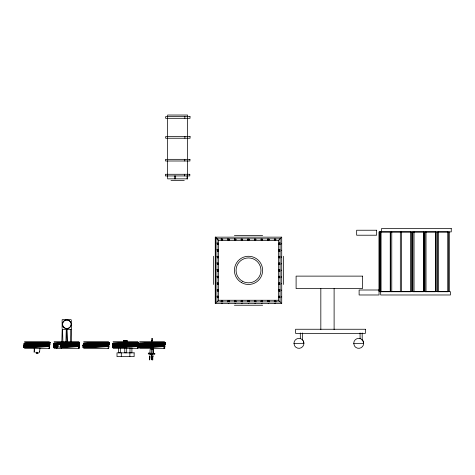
<?xml version="1.0" encoding="UTF-8"?>
<svg xmlns="http://www.w3.org/2000/svg" width="475" height="475" viewBox="0 0 475 475"><rect width="100%" height="100%" fill="white"/><g stroke="black" fill="none" stroke-linecap="round" stroke-linejoin="round"><path stroke-width="0.71" d="M61.839 341.81L62.183 329.519L62.54 329.519L62.884 341.81M65.924 341.81L66.268 329.519L67.058 329.519L67.408 341.81M66.583 333.854L66.702 329.519M70.52 341.81L70.864 329.519L71.22 329.519L71.565 341.81M153.241 353.258L154.915 353.4L151.602 353.358L151.757 347.985L153.033 347.979L152.653 347.938M152.018 339.108L152.036 338.331C153.092 339.625 151.252 339.37 151.935 341.899M149.649 359.866C150.937 353.412 148.532 355.442 149.756 359.86M153.098 349.149L153.199 353.364L149.952 353.258L150.058 349.642M150.088 354.528C149.399 353.222 153.318 353.341 152.576 354.599L150.076 354.439M151.667 355.953L151.501 359.842L151.513 355.953M152.623 359.961L152.76 356.072L152.784 359.961M153.152 349.155L153.063 353.37L152.428 353.37M34.645 348.086L34.271 352.094A11.851 0.41 -86.3 0 1 34.111 352.094L34.253 348.092M39.947 348.175L39.573 352.177A11.851 0.41 -86.3 0 1 39.413 352.177L39.383 351.215M49.151 343.413L49.946 343.188L49.845 342.422L24.932 343.134M49.121 345.022L49.721 344.405L49.115 343.936M49.121 346.679C50.403 346.507 48.86 344.672 49.727 346.281C48.533 347.51 50.593 345.628 49.115 345.592M78.69 343.193C80.026 344.179 79.64 341.341 78.618 342.647M61.251 345.604L78.992 344.981L79.278 344.268L78.577 343.971M78.583 346.643L79.319 346.061L78.577 345.634M108.514 343.366L109.25 342.784L108.508 342.35M108.46 345.022L108.918 344.405L108.454 343.936M108.46 346.679C109.066 344.512 108.989 347.771 108.454 345.592M137.667 343.193C139.003 344.179 138.623 341.341 137.596 342.647M137.394 345.034L138.296 344.547L137.554 343.971M137.56 346.643C139.407 346.702 136.776 344.767 138.249 345.865C137.524 347.486 138.795 346.097 137.792 345.592L113.175 346.418M164.231 343.193C165.567 344.179 165.181 341.341 164.16 342.647M164.124 344.981L164.861 344.405L164.118 343.971M164.124 346.643C165.965 346.702 163.335 344.767 164.813 345.865C164.089 347.486 165.359 346.097 164.356 345.592M78.713 346.679L79.343 346.138L78.654 345.61M78.654 346.667L79.325 346.281L78.814 345.592M281.717 303.596L281.705 237.15L215.312 237.162L215.3 303.596L218.631 300.253L218.631 240.487L215.312 237.167L218.619 240.51M215.3 303.572L281.717 303.572L278.397 300.253L278.397 240.487L281.717 237.162M49.145 344.132C50.57 343.247 50.017 346.613 49.548 343.971M78.737 344.132C80.168 343.247 79.61 346.613 79.147 343.971M137.714 344.132C139.145 343.247 138.587 346.613 138.124 343.971M164.279 344.132C165.751 343.324 165.009 346.091 164.136 344.66M49.263 344.043L24.053 344.814L49.513 344.043M49.341 348.323C49.655 346.037 49.982 348.139 49.341 348.323L24.486 348.347M78.856 344.043L60.877 344.559M78.268 347.938C78.844 349.214 80.049 347.13 78.654 347.267M137.833 344.043L112.652 344.814L113.466 344.803M137.637 347.267C138.658 346.94 138.362 349.778 137.792 347.249M164.398 344.043L139.193 344.814L140.03 344.803M164.196 347.267C165.223 346.94 164.926 349.778 164.356 347.249M78.779 348.341L79.337 347.795L78.814 347.249M153.33 349.196L151.721 349.19M149.952 353.258L150.367 353.228M150.581 354.243L151.299 354.534L150.824 354.386M152.125 354.285L151.121 354.344M108.454 344.992L109.202 344.791L109.001 344.043L83.404 344.767L83.956 344.773M108.728 345.064L109.268 344.517L108.745 343.971M151.519 339.079L152.172 339.114M150.248 349.072L153.188 349.202M24.385 343.193L49.845 342.422M24.267 343.277L49.946 342.522M54.114 343.152L79.319 342.35M54.002 343.193L54.542 343.164M24.189 344.767L24.89 344.803M23.78 345.129L24.201 345.117M53.728 343.93L79.545 343.188M53.812 344.048L56.941 344.043M23.803 345.551L24.231 345.533M23.993 345.764L48.818 345.034M24.118 345.824L24.955 345.812M24.261 345.853L24.807 345.83M54.067 344.791L53.651 344.814L57.232 344.773M24.053 346.477L49.513 345.699M24.474 346.447L23.934 346.554L49.614 345.8M53.372 345.129L53.8 345.117M53.348 345.272L57.101 345.147M53.354 345.414L57.142 345.426M53.402 345.551L53.823 345.533M83.647 344.203L84.194 344.221M53.586 345.764L57.374 345.705M112.961 343.193L138.415 342.422M83.25 344.814L83.671 344.791M54.067 346.447L53.532 346.554L57.232 346.429M113.026 344.203L113.454 344.221M113.163 344.233L113.573 344.221M83.19 345.764L108.716 344.909M139.525 343.193L164.979 342.422M139.656 343.152L140.083 343.164M112.907 344.761L113.329 344.773M83.386 346.429L83.956 346.435M83.671 346.447L83.25 346.477L108.591 345.628M139.585 344.203L140.018 344.221M139.727 344.233L140.137 344.221M112.694 345.824L113.513 345.782M139.472 344.761L139.893 344.773M83.19 347.421L108.591 346.643M112.783 346.429L113.466 346.465M113.05 346.447L112.628 346.477L137.964 345.628M139.258 345.824L139.947 345.83M112.712 347.486L113.394 347.516L112.836 347.516M139.347 346.429L140.03 346.465M139.608 346.447L139.193 346.477L164.653 345.699M139.127 347.421L164.534 346.643M139.276 347.486L140.089 347.474M139.395 347.516L139.947 347.492M49.721 342.35L24.522 343.152L25.086 343.152M50.012 342.647L24.195 343.383L24.611 343.395M50.053 342.784L24.13 343.508L24.552 343.526M24.516 343.781L50.053 342.926M50.017 343.063L24.112 343.793L24.534 343.811M49.501 343.205L24.136 343.93L24.575 343.942M49.946 343.188L24.213 344.048L24.653 344.06M54.53 343.134L79.183 342.315M49.727 343.36L24.344 344.143L24.753 344.155M79.438 342.422L53.883 343.277L54.298 343.288M79.539 342.522L53.77 343.383L54.209 343.395M54.126 343.496L79.61 342.647M79.646 342.784L53.728 343.508L54.144 343.526M79.646 342.926L53.687 343.793L79.61 343.063M49.614 344.143L23.958 344.892L24.373 344.909M49.685 344.268L23.839 345.004L24.278 345.016M57.612 344.019L79.444 343.288M84.128 343.134L108.781 342.315M57.255 344.126L53.918 344.143L54.352 344.155M57.701 344.084L79.325 343.36M108.918 342.35L83.6 343.193L84.016 343.211M49.721 344.405L23.75 345.272L49.721 344.547M54.595 344.221L54.067 344.203L54.477 344.221M109.042 342.422L83.487 343.277L83.903 343.288M109.143 342.522L83.368 343.383L83.808 343.395M83.731 343.496L109.214 342.647M49.685 344.684L23.786 345.414L24.201 345.426M109.25 342.784L83.303 343.508L83.748 343.526M24.302 345.652L49.614 344.808M49.519 344.909L23.904 345.663L24.427 345.776M57.517 344.642L53.806 344.767L54.488 344.803M109.25 342.926L83.285 343.793L83.731 343.811M61.103 344.642L79.111 344.043M83.754 343.912L109.214 343.063M57.166 344.88L53.532 344.892L53.966 344.909M61.067 344.749L79.212 344.143M109.143 343.188L83.357 343.93L83.772 343.942M57.125 345.004L53.461 344.998L53.877 345.016M61.043 344.874L79.278 344.268M109.042 343.288L83.434 344.048L83.849 344.06M113.507 343.134L138.16 342.315M108.923 343.36L83.517 344.143L83.95 344.155M61.032 345.016L79.319 344.405M24.599 346.418L48.812 345.61M53.782 345.396L57.113 345.289M61.038 345.159L79.319 344.547M113.169 343.366L112.771 343.383L113.187 343.395M122.485 343.152L126.813 343.009M138.516 342.522L112.842 343.277L113.394 343.211M49.394 345.628L24.207 346.429L24.89 346.465M61.061 345.295L79.283 344.684M138.587 342.647L112.682 343.508L113.121 343.526M113.08 343.639L112.652 343.651L138.623 342.784M57.202 345.545L53.503 345.663L54.019 345.776M61.097 345.414L79.212 344.808M49.685 345.925L23.839 346.661L24.278 346.679M61.144 345.509L79.111 344.909M138.629 342.926L112.688 343.793L113.103 343.811M49.721 346.061L23.78 346.792L24.219 346.803M57.469 345.735L53.734 345.824L54.548 345.812M108.71 344.043L83.155 344.892L83.57 344.909M113.133 343.912L138.587 343.063M24.177 346.916L23.774 346.928L24.195 346.946M83.463 344.987L108.811 344.143M138.522 343.188L112.735 343.93L113.151 343.942M140.072 343.134L164.724 342.315M24.183 347.059L49.721 346.21M108.882 344.268L83.06 344.998L83.481 345.016M138.421 343.288L112.812 344.048L113.228 344.06M49.685 346.346L23.786 347.071L24.201 347.088M138.302 343.36L112.919 344.143L113.329 344.155M165.08 342.522L139.407 343.277L139.953 343.211M83.374 345.254L82.971 345.272L83.392 345.283M108.918 344.405L83 345.129L83.416 345.147M139.733 343.366L139.335 343.383L139.751 343.395M149.049 343.152L153.377 343.009M49.073 346.584L23.904 347.326L24.32 347.344M49.614 346.471L23.827 347.207L24.243 347.225M54.197 346.418L57.517 346.299M61.204 346.18L78.411 345.61M83.38 345.396L108.918 344.547M165.152 342.647L139.27 343.508L139.686 343.526M49.519 346.572L23.993 347.421L24.427 347.439M57.315 346.352L53.806 346.429L54.488 346.465M60.877 346.222L78.987 345.628M108.882 344.684L82.982 345.414L83.398 345.426M139.644 343.639L139.217 343.651L165.187 342.784M61.103 346.305L79.111 345.699M57.166 346.536L53.461 346.661L53.877 346.679M61.067 346.406L79.212 345.8M108.817 344.808L83.083 345.669L83.624 345.776M113.175 344.755L134.015 344.054M165.187 342.926L139.252 343.793L139.668 343.811M53.8 346.774L57.125 346.667M61.043 346.536L79.278 345.925M165.152 343.063L139.294 343.93L139.715 343.942M57.101 346.803L53.396 346.792L53.818 346.803M61.032 346.673L79.319 346.061M108.015 345.034L83.333 345.824L84.022 345.859M138.088 344.043L112.533 344.892L112.949 344.909M139.775 344.037L165.086 343.188M53.77 346.916L53.372 346.928L53.788 346.946M138.189 344.143L112.438 344.998L112.854 345.016M164.985 343.288L139.377 344.048L139.792 344.06M53.782 347.059L57.113 346.946M61.038 346.815L79.319 346.21M138.261 344.268L112.349 345.129L138.296 344.405M164.867 343.36L139.478 344.143L139.893 344.155M57.142 347.082L53.378 347.071L53.8 347.088M61.061 346.952L79.283 346.346M57.202 347.201L53.426 347.207L53.841 347.225M61.097 347.071L79.212 346.471M57.279 347.296L53.503 347.326L53.918 347.344M60.978 347.154L79.111 346.572M83.796 346.418L108.009 345.61M138.296 344.547L112.355 345.414L112.777 345.426M57.469 347.391L53.61 347.421L54.019 347.439M60.925 347.231L78.992 346.643M138.261 344.684L112.379 345.551L138.189 344.808M108.71 345.699L83.155 346.554L83.57 346.572M139.739 344.755L164.392 343.936M108.811 345.8L83.06 346.661L83.481 346.679M137.643 344.927L112.456 345.669L112.896 345.681M83.398 346.774L108.882 345.925M138.094 344.909L112.587 345.758L113.394 345.859M164.653 344.043L139.098 344.892L139.507 344.909M108.918 346.061L83 346.792L83.416 346.803M164.754 344.143L139.003 344.998L139.418 345.016M83.374 346.916L82.971 346.928L83.392 346.946M164.819 344.268L138.938 345.129L139.359 345.147M108.918 346.21L82.982 347.071L83.398 347.088M139.312 345.254L138.89 345.272L164.861 344.405M108.882 346.346L83 347.207L108.817 346.471M164.861 344.547L138.896 345.414L139.341 345.426M108.716 346.572L83.083 347.326L83.517 347.344M164.825 344.684L138.943 345.551L164.754 344.808M137.643 345.717L138.088 345.699M164.653 344.909L139.044 345.663L139.46 345.681M112.836 346.649L112.438 346.661L112.854 346.679M138.189 345.8L112.533 346.554L112.949 346.572M164.534 344.981L139.151 345.758L140.089 345.812M138.261 345.925L112.379 346.792L112.795 346.803M138.296 346.061L112.326 346.928L112.765 346.946M138.296 346.21L112.355 347.071L112.777 347.088M138.261 346.346L112.379 347.207L138.189 346.471M139.739 346.418L164.392 345.592M138.094 346.572L112.456 347.326L112.896 347.344M137.97 346.643L112.587 347.421L113.002 347.439M164.754 345.8L139.098 346.554L139.507 346.572M164.819 345.925L138.938 346.792L139.359 346.803M164.861 346.061L138.89 346.928L139.329 346.946M164.861 346.21L138.896 347.071L139.341 347.088M164.825 346.346L138.967 347.207L139.383 347.225M139.442 347.314L164.754 346.471M164.653 346.572L139.044 347.326L139.561 347.439M150.735 348.614C149.643 348.692 153.953 348.81 152.683 348.674M293.96 343.389A4.982 4.982 0 0 1 300.61 338.663A4.982 4.982 0 0 1 302.777 346.53A4.982 4.982 0 0 1 294.642 345.877L293.96 343.389L303.917 343.318L303.234 340.83M353.727 343.389A4.982 4.982 0 0 1 360.377 338.663A4.982 4.982 0 0 1 362.544 346.53A4.982 4.982 0 0 1 354.409 345.877L353.727 343.389L363.69 343.318L363.001 340.83M49.59 343.401L49.192 343.294M187.56 178.849L167.639 178.849L167.639 160.532M171 180.506L184.282 180.506M379.679 231.96L390.242 231.96L390.242 291.727L379.679 291.727M234.401 235.505L262.627 235.505M218.631 240.487L278.397 240.487M379.115 291.662L450.413 291.662L450.413 294.981L380.689 294.981L380.689 291.662M218.631 300.253L278.397 300.253M234.401 305.235L262.627 305.235M62.504 319.663L71.179 319.663M62.362 329.323L71.036 329.323M24.486 341.703L49.388 341.703M54.085 341.703L78.987 341.703M83.683 341.703L108.585 341.703M113.062 341.703L137.964 341.703M139.626 341.703L164.528 341.703M54.085 348.347L78.987 348.347M83.683 348.347L108.585 348.347M113.062 348.347L137.964 348.347M139.626 348.347L164.528 348.347M149.922 353.162L148.277 353.204L152.463 353.43M149.904 353.786L148.253 353.827L154.892 354.023L152.422 353.845M35.969 352.313L38.214 352.349M151.798 340.551C150.617 340.569 153.603 340.617 152 340.593M36.967 353.097C33.701 353.038 40.618 353.157 37.388 353.097M36.415 352.319L35.958 352.313M151.739 348.721L153.069 348.715L152.629 348.668M163.911 347.783L164.338 347.795M49.103 344.506L49.531 344.517M137.352 347.783L137.774 347.795M24.599 344.85L25.015 344.868M24.706 344.945L25.122 344.957M24.658 345.717L25.068 345.735M54.132 347.457L54.548 347.474M24.54 347.457L24.955 347.474M150.688 347.932L152.819 347.949M164.338 348.347L163.81 347.938M138.106 345.064L137.572 344.66M137.774 348.347L137.245 347.938M79.123 345.064L78.595 344.66M49.531 345.064L49.145 344.903M49.198 348.347L48.67 347.938M164.688 343.971L165.205 344.517L164.647 345.064M108.377 348.341C109.446 345.681 108.935 349.618 107.867 347.938M66.631 329.519L66.969 341.81M362.17 332.945L362.229 340.771M360.062 332.963L360.103 338.651M302.403 332.945L302.456 340.064M300.295 332.963L300.337 338.651M449.308 231.895L449.308 291.662M448.133 231.895L448.133 291.662M438.562 231.96L438.562 291.727M436.768 231.895L436.768 291.662M435.599 231.895L435.599 291.662M426.022 231.96L426.022 291.727M424.787 231.895L424.787 291.662M423.611 231.895L423.611 291.662M414.04 231.96L414.04 291.727M412.247 231.895L412.247 291.662M411.077 231.895L411.077 291.662M401.5 231.96L401.5 291.727M400.33 231.96L400.33 291.727M391.768 231.96L391.768 291.727M380.861 291.662L380.861 231.895L379.115 231.895L379.115 290.189M380.849 231.96L380.849 291.727M379.198 231.895L379.198 291.662M334.109 288.574L334.109 329.638M320.827 288.574L320.827 329.638M283.367 256.245L283.367 284.466M215.312 237.15L215.312 303.596M213.649 256.257L213.649 284.483M187.56 159.066L187.56 115.033L167.639 115.033L167.639 159.066M187.56 160.532L187.56 175.946M187.233 175.946L187.233 178.849M187.192 175.946L187.192 178.849M184.864 116.654L184.864 118.311M184.906 136.574L184.906 138.237M184.775 159.339L184.775 161.001M184.644 174.283L184.644 175.946M175.37 175.946L175.37 178.849M174.699 175.946L174.699 178.849M131.896 347.747L131.896 352.741L129.99 352.741L129.99 347.747M129.853 352.842L129.853 356.648M127.205 341.638L127.205 340.373L123.482 340.373L123.482 341.638M126.867 340.373L126.867 341.638M126.694 347.747L126.694 352.741L124.788 352.741L124.788 347.747M126.089 340.373L126.089 341.638M125.827 340.373L125.827 341.638M125.59 340.373L125.59 341.638M125.406 340.373L125.406 341.638M124.61 340.373L124.61 341.638M124.189 340.373L124.189 341.638M123.637 340.373L123.637 341.638M121.291 352.842L121.291 356.648M120.335 347.747L120.335 352.741L118.429 352.741L118.429 347.747M71.404 320.358L71.404 329.032M62.124 319.841L62.124 328.516M61.233 348.347L61.233 343.959L56.852 343.959L56.852 348.347M249.232 239.133A0.831 0.588 0 0 1 247.713 238.996M242.594 239.133A0.831 0.588 0 0 1 241.074 238.996M235.95 239.133A0.831 0.588 0 0 1 234.43 238.688M229.312 239.133A0.831 0.588 0 0 1 227.792 238.688M255.877 239.133A0.831 0.588 0 0 1 254.357 238.996M269.159 239.133A0.831 0.588 0 0 1 267.639 238.996M222.668 239.109A0.831 0.588 0 0 1 221.148 238.664M275.797 239.133A0.831 0.588 0 0 1 274.277 238.996M262.515 239.133A0.831 0.588 0 0 1 260.995 238.996M222.365 303.264A0.831 0.588 0 0 1 221.534 303.264M247.713 301.75A0.831 0.588 0 0 1 249.345 301.898M254.357 301.75A0.831 0.588 0 0 1 255.983 301.898M275.292 303.293A0.831 0.588 0 0 1 274.865 303.293M260.995 301.75A0.831 0.588 0 0 1 262.627 301.898M267.639 301.75A0.831 0.588 0 0 1 269.266 301.898M268.654 303.293A0.831 0.588 0 0 1 268.221 303.293M241.074 301.75A0.831 0.588 0 0 1 242.701 301.898M234.401 301.898A0.831 0.588 0 0 1 235.232 301.31A0.831 0.588 0 0 1 236.063 301.898M242.09 303.293A0.831 0.588 0 0 1 241.656 303.293M235.446 303.293A0.831 0.588 0 0 1 235.018 303.293M227.763 301.898A0.831 0.588 0 0 1 228.594 301.31A0.831 0.588 0 0 1 229.425 301.898M228.808 303.293A0.831 0.588 0 0 1 228.38 303.293M255.372 303.293A0.831 0.588 0 0 1 254.938 303.293M248.728 303.293A0.831 0.588 0 0 1 248.3 303.293M262.01 303.293A0.831 0.588 0 0 1 261.582 303.293M275.494 303.264A0.831 0.588 0 0 1 274.663 303.264M222.163 303.293A0.831 0.588 0 0 1 221.736 303.293M281.455 296.703A0.831 0.588 -90 0 1 281.455 297.136M280.048 297.76A0.831 0.588 -90 0 1 279.894 296.133M280.03 271.183A0.831 0.588 -90 0 1 279.882 269.551M280.03 264.545A0.831 0.588 -90 0 1 279.882 262.913M281.432 243.574A0.831 0.588 -90 0 1 281.432 244.007M280.048 257.919A0.831 0.588 -90 0 1 279.46 257.088A0.831 0.588 -90 0 1 280.048 256.257M280.048 251.275A0.831 0.588 -90 0 1 279.46 250.444A0.831 0.588 -90 0 1 280.048 249.618M281.432 250.218A0.831 0.588 -90 0 1 281.432 250.646M280.03 277.827A0.831 0.588 -90 0 1 279.882 276.195M280.03 284.466A0.831 0.588 -90 0 1 279.882 282.833M281.432 276.783A0.831 0.588 -90 0 1 281.432 277.21M281.432 283.421A0.831 0.588 -90 0 1 281.432 283.854M281.432 290.065A0.831 0.588 -90 0 1 281.432 290.492M281.432 263.5A0.831 0.588 -90 0 1 281.432 263.928M281.432 270.138A0.831 0.588 -90 0 1 281.432 270.572M280.03 244.619A0.831 0.588 -90 0 1 279.442 243.794A0.831 0.588 -90 0 1 280.03 242.963M281.432 256.856A0.831 0.588 -90 0 1 281.432 257.29M216.808 243.004A0.831 0.588 -90 0 1 217.253 244.524M216.82 269.592A0.831 0.588 -90 0 1 217.265 271.112M216.82 276.23A0.831 0.588 -90 0 1 217.265 277.756M217.123 282.874A0.831 0.588 -90 0 1 217.265 284.394M217.123 289.512A0.831 0.588 -90 0 1 217.265 291.038M216.82 262.954A0.831 0.588 -90 0 1 217.265 264.474M216.832 256.286A0.831 0.588 -90 0 1 217.277 257.806M216.82 249.672A0.831 0.588 -90 0 1 217.265 251.192M217.134 296.133A0.831 0.588 -90 0 1 217.277 297.653M217.093 296.157A0.831 0.588 -90 0 1 217.36 297.546M280.072 244.637A0.831 0.588 -90 0 1 279.484 243.806A0.831 0.588 -90 0 1 280.072 242.974M71.054 325.535A4.34 4.34 0 0 1 64.624 327.982A4.34 4.34 0 0 1 63.923 321.136A4.34 4.34 0 0 1 70.722 322.228M152.517 356.173L153.277 355.971L152.552 356.143M151.24 355.882L152.059 355.912L151.282 355.846M24.106 343.651L24.522 343.662L24.106 343.651M24.468 344.203L25.015 344.25L24.468 344.203M53.699 343.651L54.12 343.662L53.699 343.651M83.303 343.651L83.719 343.662L83.303 343.651M24.136 347.486L24.825 347.516L24.136 347.486M83.024 345.545L83.446 345.562L83.024 345.545M53.734 347.486L54.417 347.516L53.734 347.486M112.349 345.272L112.765 345.283L112.349 345.272M83.333 347.486L84.022 347.516L83.333 347.486M139.003 346.661L139.418 346.679L139.003 346.661M190.018 116.654L165.621 116.654L165.621 118.311L190.018 118.311L190.018 116.654M190.065 136.574L165.662 136.574L165.662 138.237L190.065 138.237L190.065 136.574M189.935 159.339L165.532 159.339L165.532 161.001L189.935 161.001L189.935 159.339M189.798 174.283L165.401 174.283L165.401 175.946L189.798 175.946L189.798 174.283M451.25 228.576L381.52 228.576L381.52 231.895L451.25 231.895L451.25 228.576M376.592 230.232L356.666 230.232L356.666 235.214L376.592 235.214L376.592 230.232M410.893 231.96L390.593 231.96L390.593 291.727L410.893 291.727L410.893 231.96M423.433 231.96L412.864 231.96L412.864 291.727L423.433 291.727L423.433 231.96M435.415 231.96L424.852 231.96L424.852 291.727L435.415 291.727L435.415 231.96M447.955 231.96L437.386 231.96L437.386 291.727L447.955 291.727L447.955 231.96M280.06 238.83L216.968 238.83L216.956 301.94L280.06 301.91L280.06 238.824M362.508 276.123L296.103 276.123L296.103 288.574L362.508 288.574L362.508 276.123M379.044 290.005L359.118 290.005L359.118 294.981L379.044 294.981L379.044 290.005M365.346 329.252L295.616 329.252L295.616 333.402L365.346 333.402L365.346 329.252M60.307 344.666L58.223 344.666L58.223 347.065L60.307 347.065L60.307 344.666M134.134 352.842L117.01 352.842L117.01 356.648L134.134 356.648L134.134 352.842M221.95 301.34A0.831 0.588 0 0 0 221.118 301.928A0.831 0.588 0 0 1 221.95 301.31A0.831 0.588 0 0 1 222.781 301.898A0.831 0.588 0 0 0 221.95 301.34M275.91 301.898A0.831 0.588 0 0 0 274.277 301.75A0.831 0.588 0 0 1 275.91 301.928M279.882 289.477A0.831 0.588 -90 0 0 280.03 291.11A0.831 0.588 -90 0 1 279.894 289.489M242.292 281.164A12.451 12.451 0 0 0 260.965 270.382A12.451 12.451 0 0 0 242.292 259.599A12.451 12.451 0 0 0 242.292 281.164M241.46 282.595A14.113 14.113 0 0 0 262.627 270.37A14.113 14.113 0 0 0 241.46 258.151A14.113 14.113 0 0 0 241.46 282.595M218.191 297.546A0.831 0.588 -90 0 0 217.924 296.157A0.831 0.588 -90 0 0 217.206 297.172A0.831 0.588 -90 0 0 218.191 297.546M218.215 270.982A0.831 0.588 -90 0 0 217.954 269.592A0.831 0.588 -90 0 0 217.235 270.608A0.831 0.588 -90 0 0 218.215 270.982M218.215 264.337A0.831 0.588 -90 0 0 217.954 262.954A0.831 0.588 -90 0 0 217.235 263.969A0.831 0.588 -90 0 0 218.215 264.337M218.215 290.902A0.831 0.588 -90 0 0 217.954 289.512A0.831 0.588 -90 0 0 217.235 290.534A0.831 0.588 -90 0 0 218.215 290.902M218.215 244.417A0.831 0.588 -90 0 0 217.954 243.028A0.831 0.588 -90 0 0 217.235 244.043A0.831 0.588 -90 0 0 218.215 244.417M218.215 277.62A0.831 0.588 -90 0 0 217.954 276.23A0.831 0.588 -90 0 0 217.235 277.252A0.831 0.588 -90 0 0 218.215 277.62M218.215 257.699A0.831 0.588 -90 0 0 217.954 256.31A0.831 0.588 -90 0 0 217.235 257.325A0.831 0.588 -90 0 0 218.215 257.699M218.215 251.061A0.831 0.588 -90 0 0 217.954 249.672A0.831 0.588 -90 0 0 217.235 250.687A0.831 0.588 -90 0 0 218.215 251.061M218.215 284.264A0.831 0.588 -90 0 0 217.954 282.874A0.831 0.588 -90 0 0 217.235 283.89A0.831 0.588 -90 0 0 218.215 284.264M221.534 240.154A0.831 0.588 0 0 0 222.781 239.643A0.831 0.588 0 0 0 221.534 239.139A0.831 0.588 0 0 0 221.534 240.154M248.098 240.178A0.831 0.588 0 0 0 249.345 239.673A0.831 0.588 0 0 0 248.098 239.162A0.831 0.588 0 0 0 248.098 240.178M254.743 240.178A0.831 0.588 0 0 0 255.983 239.673A0.831 0.588 0 0 0 254.743 239.162A0.831 0.588 0 0 0 254.743 240.178M228.178 240.178A0.831 0.588 0 0 0 229.425 239.673A0.831 0.588 0 0 0 228.178 239.162A0.831 0.588 0 0 0 228.178 240.178M274.663 240.178A0.831 0.588 0 0 0 275.91 239.673A0.831 0.588 0 0 0 274.663 239.162A0.831 0.588 0 0 0 274.663 240.178M241.46 240.178A0.831 0.588 0 0 0 242.701 239.673A0.831 0.588 0 0 0 241.46 239.162A0.831 0.588 0 0 0 241.46 240.178M261.381 240.178A0.831 0.588 0 0 0 262.627 239.673A0.831 0.588 0 0 0 261.381 239.162A0.831 0.588 0 0 0 261.381 240.178M268.025 240.178A0.831 0.588 0 0 0 269.266 239.673A0.831 0.588 0 0 0 268.025 239.162A0.831 0.588 0 0 0 268.025 240.178M234.816 240.178A0.831 0.588 0 0 0 236.063 239.673A0.831 0.588 0 0 0 234.816 239.162A0.831 0.588 0 0 0 234.816 240.178M279.656 244.393A0.831 0.588 -90 0 0 279.395 243.004A0.831 0.588 -90 0 0 278.677 244.019A0.831 0.588 -90 0 0 279.656 244.393M279.632 270.958A0.831 0.588 -90 0 0 279.365 269.568A0.831 0.588 -90 0 0 278.647 270.584A0.831 0.588 -90 0 0 279.632 270.958M279.632 277.596A0.831 0.588 -90 0 0 279.365 276.207A0.831 0.588 -90 0 0 278.647 277.222A0.831 0.588 -90 0 0 279.632 277.596M279.632 251.032A0.831 0.588 -90 0 0 279.365 249.642A0.831 0.588 -90 0 0 278.647 250.663A0.831 0.588 -90 0 0 279.632 251.032M279.632 297.516A0.831 0.588 -90 0 0 279.365 296.133A0.831 0.588 -90 0 0 278.647 297.148A0.831 0.588 -90 0 0 279.632 297.516M279.632 264.314A0.831 0.588 -90 0 0 279.365 262.924A0.831 0.588 -90 0 0 278.647 263.94A0.831 0.588 -90 0 0 279.632 264.314M279.632 284.24A0.831 0.588 -90 0 0 279.365 282.851A0.831 0.588 -90 0 0 278.647 283.866A0.831 0.588 -90 0 0 279.632 284.24M279.632 290.878A0.831 0.588 -90 0 0 279.365 289.489A0.831 0.588 -90 0 0 278.647 290.504A0.831 0.588 -90 0 0 279.632 290.878M279.632 257.676A0.831 0.588 -90 0 0 279.365 256.286A0.831 0.588 -90 0 0 278.647 257.302A0.831 0.588 -90 0 0 279.632 257.676M274.663 301.607A0.831 0.588 0 0 0 275.91 301.097A0.831 0.588 0 0 0 274.663 300.586A0.831 0.588 0 0 0 274.663 301.607M248.098 301.577A0.831 0.588 0 0 0 249.345 301.067A0.831 0.588 0 0 0 248.098 300.562A0.831 0.588 0 0 0 248.098 301.577M241.46 301.577A0.831 0.588 0 0 0 242.701 301.067A0.831 0.588 0 0 0 241.46 300.562A0.831 0.588 0 0 0 241.46 301.577M268.025 301.577A0.831 0.588 0 0 0 269.266 301.067A0.831 0.588 0 0 0 268.025 300.562A0.831 0.588 0 0 0 268.025 301.577M221.534 301.577A0.831 0.588 0 0 0 222.781 301.067A0.831 0.588 0 0 0 221.534 300.562A0.831 0.588 0 0 0 221.534 301.577M254.743 301.577A0.831 0.588 0 0 0 255.983 301.067A0.831 0.588 0 0 0 254.743 300.562A0.831 0.588 0 0 0 254.743 301.577M234.816 301.577A0.831 0.588 0 0 0 236.063 301.067A0.831 0.588 0 0 0 234.816 300.562A0.831 0.588 0 0 0 234.816 301.577M228.178 301.577A0.831 0.588 0 0 0 229.425 301.067A0.831 0.588 0 0 0 228.178 300.562A0.831 0.588 0 0 0 228.178 301.577M261.381 301.577A0.831 0.588 0 0 0 262.627 301.067A0.831 0.588 0 0 0 261.381 300.562A0.831 0.588 0 0 0 261.381 301.577M63.775 327.388A4.34 4.34 0 0 0 70.977 325.233A4.34 4.34 0 0 0 65.508 320.079A4.34 4.34 0 0 0 63.775 327.388"/></g></svg>
